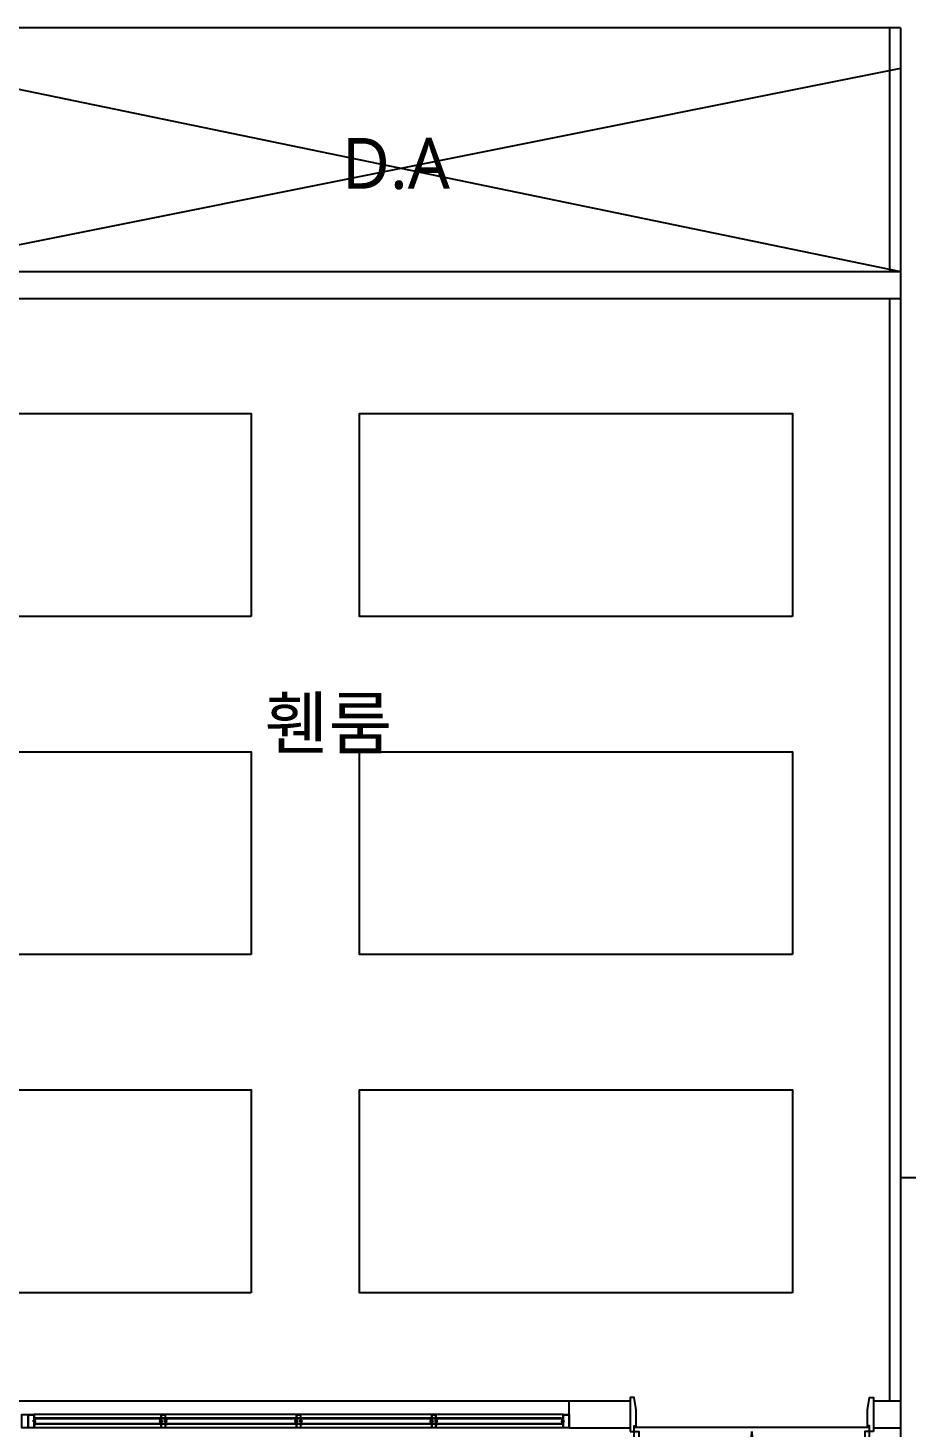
# Model space of a CAD drawing. Header units: millimetres. Extents: x -105683 to 94728, y -31127 to 151123.
# Drawn here: x 22025 to 28522, y 58345 to 68695 of the extents above; entities that cross this region are included whole.
import ezdxf
from ezdxf.enums import TextEntityAlignment as Align

# ---------------------------------------------------------------- set-up
doc = ezdxf.new("R2010")
doc.units = ezdxf.units.MM
doc.layers.add('e-plan', color=9, linetype='Continuous')
doc.styles.add('xr_plan$0$USUN', font='malgun_0.ttf')

# ---------------------------------------------------------------- blocks, each defined once
blk = doc.blocks.new('xr_plan$0$Dor_1800')
at = {"layer": 'e-plan'}
for points in [[(30, 125), (65, 125), (65, 995), (30, 995), (30, 125)], [(1770, 125), (1735, 125), (1735, 995), (1770, 995), (1770, 125)], [(0, 125), (30, 125), (30, 85), (45, 85), (45, -35), (30, -125), (0, -125), (0, 125)], [(1800, 125), (1770, 125), (1770, 85), (1755, 85), (1755, -35), (1770, -125), (1800, -125), (1800, 125)]]:
    blk.add_lwpolyline(points, dxfattribs=at)
for centre, start, end in [((30, 125), 0, 90), ((1770, 125), 90, 180)]:
    blk.add_arc(centre, 870, start, end, dxfattribs=at)
blk = doc.blocks.new('Xref-지하1층')
at = {"layer": 'e-plan', "linetype": 'Continuous'}
for p, q in [((32000, 80600), (24750, 80600)), ((32000, 80600), (32000, 72100)), ((24500, 78800), (32000, 78800)), ((21100, 78600), (32000, 78600)), ((32000, 75400), (32000, 72100)), ((32300, 72100), (32000, 72100)), ((32000, 72100), (32000, 69200)), ((21550, 70450), (25550, 70450)), ((25550, 70450), (29550, 70450)), ((29550, 70450), (30000, 70450)), ((29550, 70250), (29550, 70450)), ((30000, 70450), (30000, 70250)), ((31800, 70450), (32000, 70450)), ((31800, 70450), (31800, 70250)), ((29550, 70250), (30000, 70250)), ((31800, 70250), (32000, 70250))]:
    blk.add_line(p, q, dxfattribs=at)
at = {"layer": 'e-plan'}
for p, q in [((31920, 78800), (31920, 80600)), ((32000, 80300), (24500, 78800)), ((24750, 80300), (32000, 78800)), ((31920, 70450), (31920, 78600)), ((25608, 70300), (25584, 70300)), ((25608, 70300), (25584, 70300)), ((25590, 70302), (25589, 70302)), ((25589, 70302), (25589, 70301)), ((25590, 70302), (25589, 70302)), ((25589, 70302), (25589, 70301)), ((25589, 70301), (25589, 70301)), ((25589, 70301), (25589, 70301)), ((25589, 70300), (25589, 70299)), ((25589, 70300), (25589, 70299)), ((25589, 70299), (25589, 70299)), ((25589, 70299), (25589, 70299)), ((25590, 70298), (25589, 70298)), ((25590, 70298), (25589, 70298)), ((25590, 70302), (25591, 70302)), ((25590, 70302), (25590, 70301)), ((25590, 70302), (25591, 70302)), ((25590, 70302), (25590, 70301)), ((25590, 70301), (25591, 70301)), ((25590, 70301), (25591, 70301)), ((25590, 70299), (25591, 70299)), ((25590, 70299), (25590, 70298)), ((25590, 70299), (25591, 70299)), ((25590, 70299), (25590, 70298)), ((25590, 70298), (25591, 70298)), ((25590, 70298), (25591, 70298)), ((25592, 70302), (25595, 70302)), ((25592, 70302), (25595, 70302)), ((25592, 70301), (25595, 70301)), ((25592, 70301), (25595, 70301)), ((25592, 70299), (25595, 70299)), ((25592, 70299), (25595, 70299)), ((25592, 70298), (25595, 70298)), ((25592, 70298), (25595, 70298)), ((29505, 70350), (25595, 70350)), ((29490, 70322), (25595, 70322)), ((25610, 70322), (25595, 70322)), ((25595, 70322), (25595, 70320)), ((25610, 70322), (25595, 70322)), ((25595, 70322), (25595, 70320)), ((25597, 70320), (25595, 70320)), ((25597, 70320), (25595, 70320)), ((29490, 70318), (25595, 70318)), ((29490, 70282), (25595, 70282)), ((25595, 70280), (25595, 70278)), ((25597, 70280), (25595, 70280)), ((25595, 70280), (25595, 70278)), ((25597, 70280), (25595, 70280)), ((29490, 70278), (25595, 70278)), ((25595, 70278), (25610, 70278)), ((25595, 70278), (25610, 70278)), ((25600, 70321), (25597, 70321)), ((25597, 70321), (25597, 70320)), ((25600, 70321), (25597, 70321)), ((25597, 70321), (25597, 70320)), ((25597, 70302), (25599, 70302)), ((25597, 70302), (25599, 70302)), ((25597, 70301), (25599, 70301)), ((25597, 70301), (25599, 70301)), ((25597, 70299), (25599, 70299)), ((25597, 70299), (25599, 70299)), ((25597, 70298), (25599, 70298)), ((25597, 70298), (25599, 70298)), ((25597, 70280), (25597, 70279)), ((25597, 70280), (25597, 70279)), ((25597, 70279), (25600, 70279)), ((25597, 70279), (25600, 70279)), ((25600, 70279), (25600, 70321)), ((25600, 70279), (25600, 70321)), ((25601, 70302), (25602, 70302)), ((25601, 70302), (25602, 70302)), ((25601, 70301), (25602, 70301)), ((25601, 70301), (25602, 70301)), ((25601, 70299), (25602, 70299)), ((25601, 70299), (25602, 70299)), ((25601, 70298), (25602, 70298)), ((25601, 70298), (25602, 70298)), ((25608, 70321), (25602, 70321)), ((25602, 70279), (25602, 70321)), ((25608, 70321), (25602, 70321)), ((25602, 70279), (25602, 70321)), ((25602, 70296), (25602, 70304)), ((25602, 70304), (25603, 70304)), ((25602, 70296), (25602, 70304)), ((25602, 70304), (25603, 70304)), ((25603, 70296), (25602, 70296)), ((25603, 70296), (25602, 70296)), ((25602, 70279), (25608, 70279)), ((25602, 70279), (25608, 70279)), ((25604, 70304), (25603, 70304)), ((25604, 70304), (25603, 70304)), ((25603, 70300), (25604, 70301)), ((25603, 70300), (25604, 70301)), ((25603, 70300), (25603, 70300)), ((25603, 70300), (25604, 70299)), ((25603, 70300), (25603, 70300)), ((25603, 70300), (25604, 70299)), ((25603, 70296), (25604, 70296)), ((25603, 70296), (25604, 70296)), ((25605, 70303), (25604, 70304)), ((25605, 70303), (25604, 70304)), ((25604, 70301), (25605, 70302)), ((25604, 70301), (25605, 70302)), ((25604, 70299), (25605, 70299)), ((25604, 70299), (25605, 70299)), ((25604, 70296), (25605, 70297)), ((25604, 70296), (25605, 70297)), ((25605, 70301), (25605, 70303)), ((25605, 70303), (25605, 70303)), ((25605, 70302), (25605, 70303)), ((25605, 70301), (25605, 70303)), ((25605, 70303), (25605, 70303)), ((25605, 70302), (25605, 70303)), ((25605, 70299), (25605, 70301)), ((25605, 70299), (25605, 70301)), ((25605, 70298), (25605, 70299)), ((25605, 70299), (25605, 70298)), ((25605, 70298), (25605, 70299)), ((25605, 70299), (25605, 70298)), ((25605, 70297), (25605, 70298)), ((25605, 70297), (25605, 70298)), ((25608, 70318), (25608, 70321)), ((25608, 70318), (25608, 70321)), ((25608, 70318), (25610, 70318)), ((25608, 70318), (25610, 70318)), ((25608, 70279), (25608, 70282)), ((25608, 70282), (25610, 70282)), ((25608, 70279), (25608, 70282)), ((25608, 70282), (25610, 70282)), ((25610, 70318), (25610, 70322)), ((25610, 70318), (25610, 70322)), ((25610, 70278), (25610, 70282)), ((25610, 70278), (25610, 70282)), ((26520, 70322), (26535, 70322)), ((26520, 70318), (26520, 70322)), ((26520, 70318), (26520, 70322)), ((26520, 70322), (26535, 70322)), ((26522, 70318), (26520, 70318)), ((26522, 70318), (26520, 70318)), ((26520, 70278), (26520, 70282)), ((26522, 70282), (26520, 70282)), ((26520, 70278), (26520, 70282)), ((26522, 70282), (26520, 70282)), ((26535, 70278), (26520, 70278)), ((26535, 70278), (26520, 70278)), ((26522, 70321), (26528, 70321)), ((26522, 70318), (26522, 70321)), ((26522, 70321), (26528, 70321)), ((26522, 70318), (26522, 70321)), ((26522, 70300), (26546, 70300)), ((26522, 70300), (26546, 70300)), ((26522, 70279), (26522, 70282)), ((26522, 70279), (26522, 70282)), ((26528, 70279), (26522, 70279)), ((26528, 70279), (26522, 70279)), ((26525, 70303), (26526, 70304)), ((26525, 70303), (26526, 70304)), ((26525, 70301), (26525, 70303)), ((26525, 70303), (26525, 70303)), ((26525, 70302), (26525, 70303)), ((26525, 70301), (26525, 70303)), ((26525, 70303), (26525, 70303)), ((26525, 70302), (26525, 70303)), ((26526, 70301), (26525, 70302)), ((26526, 70301), (26525, 70302)), ((26525, 70299), (26525, 70301)), ((26525, 70299), (26525, 70301)), ((26525, 70298), (26525, 70299)), ((26526, 70299), (26525, 70299)), ((26525, 70299), (26525, 70298)), ((26525, 70298), (26525, 70299)), ((26525, 70299), (26525, 70298)), ((26526, 70299), (26525, 70299)), ((26525, 70297), (26525, 70298)), ((26525, 70297), (26525, 70298)), ((26526, 70296), (26525, 70297)), ((26526, 70296), (26525, 70297)), ((26526, 70304), (26527, 70304)), ((26526, 70304), (26527, 70304)), ((26527, 70300), (26526, 70301)), ((26527, 70300), (26526, 70301)), ((26527, 70300), (26526, 70299)), ((26527, 70300), (26526, 70299)), ((26527, 70296), (26526, 70296)), ((26527, 70296), (26526, 70296)), ((26528, 70304), (26527, 70304)), ((26528, 70304), (26527, 70304)), ((26527, 70300), (26527, 70300)), ((26527, 70300), (26527, 70300)), ((26527, 70296), (26528, 70296)), ((26527, 70296), (26528, 70296)), ((26528, 70279), (26528, 70321)), ((26528, 70279), (26528, 70321)), ((26528, 70296), (26528, 70304)), ((26528, 70296), (26528, 70304)), ((26529, 70302), (26528, 70302)), ((26529, 70302), (26528, 70302)), ((26529, 70301), (26528, 70301)), ((26529, 70301), (26528, 70301)), ((26529, 70299), (26528, 70299)), ((26529, 70299), (26528, 70299)), ((26529, 70298), (26528, 70298)), ((26529, 70298), (26528, 70298)), ((26530, 70321), (26533, 70321)), ((26530, 70279), (26530, 70321)), ((26530, 70321), (26533, 70321)), ((26530, 70279), (26530, 70321)), ((26533, 70279), (26530, 70279)), ((26533, 70279), (26530, 70279)), ((26533, 70302), (26531, 70302)), ((26533, 70302), (26531, 70302)), ((26533, 70301), (26531, 70301)), ((26533, 70301), (26531, 70301)), ((26533, 70299), (26531, 70299)), ((26533, 70299), (26531, 70299)), ((26533, 70298), (26531, 70298)), ((26533, 70298), (26531, 70298)), ((26533, 70321), (26533, 70320)), ((26533, 70321), (26533, 70320)), ((26533, 70320), (26535, 70320)), ((26533, 70320), (26535, 70320)), ((26533, 70280), (26533, 70279)), ((26533, 70280), (26535, 70280)), ((26533, 70280), (26533, 70279)), ((26533, 70280), (26535, 70280)), ((26535, 70322), (26535, 70320)), ((26535, 70322), (26535, 70320)), ((26538, 70302), (26535, 70302)), ((26538, 70302), (26535, 70302)), ((26538, 70301), (26535, 70301)), ((26538, 70301), (26535, 70301)), ((26538, 70299), (26535, 70299)), ((26538, 70299), (26535, 70299)), ((26538, 70298), (26535, 70298)), ((26538, 70298), (26535, 70298)), ((26535, 70280), (26535, 70278)), ((26535, 70280), (26535, 70278)), ((26540, 70302), (26539, 70302)), ((26540, 70302), (26539, 70302)), ((26540, 70301), (26539, 70301)), ((26540, 70301), (26539, 70301)), ((26540, 70299), (26539, 70299)), ((26540, 70299), (26539, 70299)), ((26540, 70298), (26539, 70298)), ((26540, 70298), (26539, 70298)), ((26540, 70302), (26540, 70301)), ((26540, 70302), (26541, 70302)), ((26540, 70302), (26540, 70301)), ((26540, 70302), (26541, 70302)), ((26540, 70299), (26540, 70298)), ((26540, 70299), (26540, 70298)), ((26540, 70298), (26541, 70298)), ((26540, 70298), (26541, 70298)), ((26541, 70302), (26541, 70301)), ((26541, 70302), (26541, 70301)), ((26541, 70301), (26541, 70301)), ((26541, 70301), (26541, 70301)), ((26541, 70300), (26541, 70299)), ((26541, 70300), (26541, 70299)), ((26541, 70299), (26541, 70299)), ((26541, 70299), (26541, 70299)), ((26578, 70300), (26554, 70300)), ((26578, 70300), (26554, 70300)), ((26560, 70302), (26559, 70302)), ((26559, 70302), (26559, 70301)), ((26560, 70302), (26559, 70302)), ((26559, 70302), (26559, 70301)), ((26559, 70301), (26559, 70301)), ((26559, 70301), (26559, 70301)), ((26559, 70300), (26559, 70299)), ((26559, 70300), (26559, 70299)), ((26559, 70299), (26559, 70299)), ((26559, 70299), (26559, 70299)), ((26560, 70298), (26559, 70298)), ((26560, 70298), (26559, 70298)), ((26560, 70302), (26561, 70302)), ((26560, 70302), (26560, 70301)), ((26560, 70302), (26561, 70302)), ((26560, 70302), (26560, 70301)), ((26560, 70301), (26561, 70301)), ((26560, 70301), (26561, 70301)), ((26560, 70299), (26561, 70299)), ((26560, 70299), (26560, 70298)), ((26560, 70299), (26561, 70299)), ((26560, 70299), (26560, 70298)), ((26560, 70298), (26561, 70298)), ((26560, 70298), (26561, 70298)), ((26562, 70302), (26565, 70302)), ((26562, 70302), (26565, 70302)), ((26562, 70301), (26565, 70301)), ((26562, 70301), (26565, 70301)), ((26562, 70299), (26565, 70299)), ((26562, 70299), (26565, 70299)), ((26562, 70298), (26565, 70298)), ((26562, 70298), (26565, 70298)), ((26580, 70322), (26565, 70322)), ((26565, 70322), (26565, 70320)), ((26580, 70322), (26565, 70322)), ((26565, 70322), (26565, 70320)), ((26567, 70320), (26565, 70320)), ((26567, 70320), (26565, 70320)), ((26565, 70280), (26565, 70278)), ((26567, 70280), (26565, 70280)), ((26565, 70280), (26565, 70278)), ((26567, 70280), (26565, 70280)), ((26565, 70278), (26580, 70278)), ((26565, 70278), (26580, 70278)), ((26570, 70321), (26567, 70321)), ((26567, 70321), (26567, 70320)), ((26570, 70321), (26567, 70321)), ((26567, 70321), (26567, 70320)), ((26567, 70302), (26569, 70302)), ((26567, 70302), (26569, 70302)), ((26567, 70301), (26569, 70301)), ((26567, 70301), (26569, 70301)), ((26567, 70299), (26569, 70299)), ((26567, 70299), (26569, 70299)), ((26567, 70298), (26569, 70298)), ((26567, 70298), (26569, 70298)), ((26567, 70280), (26567, 70279)), ((26567, 70280), (26567, 70279)), ((26567, 70279), (26570, 70279)), ((26567, 70279), (26570, 70279)), ((26570, 70279), (26570, 70321)), ((26570, 70279), (26570, 70321)), ((26571, 70302), (26572, 70302)), ((26571, 70302), (26572, 70302)), ((26571, 70301), (26572, 70301)), ((26571, 70301), (26572, 70301)), ((26571, 70299), (26572, 70299)), ((26571, 70299), (26572, 70299)), ((26571, 70298), (26572, 70298)), ((26571, 70298), (26572, 70298)), ((26578, 70321), (26572, 70321)), ((26572, 70279), (26572, 70321)), ((26578, 70321), (26572, 70321)), ((26572, 70279), (26572, 70321)), ((26572, 70296), (26572, 70304)), ((26572, 70304), (26573, 70304)), ((26572, 70296), (26572, 70304)), ((26572, 70304), (26573, 70304)), ((26573, 70296), (26572, 70296)), ((26573, 70296), (26572, 70296)), ((26572, 70279), (26578, 70279)), ((26572, 70279), (26578, 70279)), ((26574, 70304), (26573, 70304)), ((26574, 70304), (26573, 70304)), ((26573, 70300), (26574, 70301)), ((26573, 70300), (26574, 70301)), ((26573, 70300), (26573, 70300)), ((26573, 70300), (26574, 70299)), ((26573, 70300), (26573, 70300)), ((26573, 70300), (26574, 70299)), ((26573, 70296), (26574, 70296)), ((26573, 70296), (26574, 70296)), ((26575, 70303), (26574, 70304)), ((26575, 70303), (26574, 70304)), ((26574, 70301), (26575, 70302)), ((26574, 70301), (26575, 70302)), ((26574, 70299), (26575, 70299)), ((26574, 70299), (26575, 70299)), ((26574, 70296), (26575, 70297)), ((26574, 70296), (26575, 70297)), ((26575, 70301), (26575, 70303)), ((26575, 70303), (26575, 70303)), ((26575, 70302), (26575, 70303)), ((26575, 70301), (26575, 70303)), ((26575, 70303), (26575, 70303)), ((26575, 70302), (26575, 70303)), ((26575, 70299), (26575, 70301)), ((26575, 70299), (26575, 70301)), ((26575, 70298), (26575, 70299)), ((26575, 70299), (26575, 70298)), ((26575, 70298), (26575, 70299)), ((26575, 70299), (26575, 70298)), ((26575, 70297), (26575, 70298)), ((26575, 70297), (26575, 70298)), ((26578, 70318), (26578, 70321)), ((26578, 70318), (26578, 70321)), ((26578, 70318), (26580, 70318)), ((26578, 70318), (26580, 70318)), ((26578, 70279), (26578, 70282)), ((26578, 70282), (26580, 70282)), ((26578, 70279), (26578, 70282)), ((26578, 70282), (26580, 70282)), ((26580, 70318), (26580, 70322)), ((26580, 70318), (26580, 70322)), ((26580, 70278), (26580, 70282)), ((26580, 70278), (26580, 70282)), ((27520, 70322), (27535, 70322)), ((27520, 70318), (27520, 70322)), ((27520, 70318), (27520, 70322)), ((27520, 70322), (27535, 70322)), ((27522, 70318), (27520, 70318)), ((27522, 70318), (27520, 70318)), ((27520, 70278), (27520, 70282)), ((27522, 70282), (27520, 70282)), ((27520, 70278), (27520, 70282)), ((27522, 70282), (27520, 70282)), ((27535, 70278), (27520, 70278)), ((27535, 70278), (27520, 70278)), ((27522, 70321), (27528, 70321)), ((27522, 70318), (27522, 70321)), ((27522, 70321), (27528, 70321)), ((27522, 70318), (27522, 70321)), ((27522, 70300), (27546, 70300)), ((27522, 70300), (27546, 70300)), ((27522, 70279), (27522, 70282)), ((27522, 70279), (27522, 70282)), ((27528, 70279), (27522, 70279)), ((27528, 70279), (27522, 70279)), ((27525, 70303), (27526, 70304)), ((27525, 70303), (27526, 70304)), ((27525, 70301), (27525, 70303)), ((27525, 70303), (27525, 70303)), ((27525, 70302), (27525, 70303)), ((27525, 70301), (27525, 70303)), ((27525, 70303), (27525, 70303)), ((27525, 70302), (27525, 70303)), ((27526, 70301), (27525, 70302)), ((27526, 70301), (27525, 70302)), ((27525, 70299), (27525, 70301)), ((27525, 70299), (27525, 70301)), ((27525, 70298), (27525, 70299)), ((27526, 70299), (27525, 70299)), ((27525, 70299), (27525, 70298)), ((27525, 70298), (27525, 70299)), ((27525, 70299), (27525, 70298)), ((27526, 70299), (27525, 70299)), ((27525, 70297), (27525, 70298)), ((27525, 70297), (27525, 70298)), ((27526, 70296), (27525, 70297)), ((27526, 70296), (27525, 70297)), ((27526, 70304), (27527, 70304)), ((27526, 70304), (27527, 70304)), ((27527, 70300), (27526, 70301)), ((27527, 70300), (27526, 70301)), ((27527, 70300), (27526, 70299)), ((27527, 70300), (27526, 70299)), ((27527, 70296), (27526, 70296)), ((27527, 70296), (27526, 70296)), ((27528, 70304), (27527, 70304)), ((27528, 70304), (27527, 70304)), ((27527, 70300), (27527, 70300)), ((27527, 70300), (27527, 70300)), ((27527, 70296), (27528, 70296)), ((27527, 70296), (27528, 70296)), ((27528, 70279), (27528, 70321)), ((27528, 70279), (27528, 70321)), ((27528, 70296), (27528, 70304)), ((27528, 70296), (27528, 70304)), ((27529, 70302), (27528, 70302)), ((27529, 70302), (27528, 70302)), ((27529, 70301), (27528, 70301)), ((27529, 70301), (27528, 70301)), ((27529, 70299), (27528, 70299)), ((27529, 70299), (27528, 70299)), ((27529, 70298), (27528, 70298)), ((27529, 70298), (27528, 70298)), ((27530, 70321), (27533, 70321)), ((27530, 70279), (27530, 70321)), ((27530, 70321), (27533, 70321)), ((27530, 70279), (27530, 70321)), ((27533, 70279), (27530, 70279)), ((27533, 70279), (27530, 70279)), ((27533, 70302), (27531, 70302)), ((27533, 70302), (27531, 70302)), ((27533, 70301), (27531, 70301)), ((27533, 70301), (27531, 70301)), ((27533, 70299), (27531, 70299)), ((27533, 70299), (27531, 70299)), ((27533, 70298), (27531, 70298)), ((27533, 70298), (27531, 70298)), ((27533, 70321), (27533, 70320)), ((27533, 70321), (27533, 70320)), ((27533, 70320), (27535, 70320)), ((27533, 70320), (27535, 70320)), ((27533, 70280), (27533, 70279)), ((27533, 70280), (27535, 70280)), ((27533, 70280), (27533, 70279)), ((27533, 70280), (27535, 70280)), ((27535, 70322), (27535, 70320)), ((27535, 70322), (27535, 70320)), ((27538, 70302), (27535, 70302)), ((27538, 70302), (27535, 70302)), ((27538, 70301), (27535, 70301)), ((27538, 70301), (27535, 70301)), ((27538, 70299), (27535, 70299)), ((27538, 70299), (27535, 70299)), ((27538, 70298), (27535, 70298)), ((27538, 70298), (27535, 70298)), ((27535, 70280), (27535, 70278)), ((27535, 70280), (27535, 70278)), ((27540, 70302), (27539, 70302)), ((27540, 70302), (27539, 70302)), ((27540, 70301), (27539, 70301)), ((27540, 70301), (27539, 70301)), ((27540, 70299), (27539, 70299)), ((27540, 70299), (27539, 70299)), ((27540, 70298), (27539, 70298)), ((27540, 70298), (27539, 70298)), ((27540, 70302), (27540, 70301)), ((27540, 70302), (27541, 70302)), ((27540, 70302), (27540, 70301)), ((27540, 70302), (27541, 70302)), ((27540, 70299), (27540, 70298)), ((27540, 70299), (27540, 70298)), ((27540, 70298), (27541, 70298)), ((27540, 70298), (27541, 70298)), ((27541, 70302), (27541, 70301)), ((27541, 70302), (27541, 70301)), ((27541, 70301), (27541, 70301)), ((27541, 70301), (27541, 70301)), ((27541, 70300), (27541, 70299)), ((27541, 70300), (27541, 70299)), ((27541, 70299), (27541, 70299)), ((27541, 70299), (27541, 70299)), ((27578, 70300), (27554, 70300)), ((27578, 70300), (27554, 70300)), ((27560, 70302), (27559, 70302)), ((27559, 70302), (27559, 70301)), ((27560, 70302), (27559, 70302)), ((27559, 70302), (27559, 70301)), ((27559, 70301), (27559, 70301)), ((27559, 70301), (27559, 70301)), ((27559, 70300), (27559, 70299)), ((27559, 70300), (27559, 70299)), ((27559, 70299), (27559, 70299)), ((27559, 70299), (27559, 70299)), ((27560, 70298), (27559, 70298)), ((27560, 70298), (27559, 70298)), ((27560, 70302), (27561, 70302)), ((27560, 70302), (27560, 70301)), ((27560, 70302), (27561, 70302)), ((27560, 70302), (27560, 70301)), ((27560, 70301), (27561, 70301)), ((27560, 70301), (27561, 70301)), ((27560, 70299), (27561, 70299)), ((27560, 70299), (27560, 70298)), ((27560, 70299), (27561, 70299)), ((27560, 70299), (27560, 70298)), ((27560, 70298), (27561, 70298)), ((27560, 70298), (27561, 70298)), ((27562, 70302), (27565, 70302)), ((27562, 70302), (27565, 70302)), ((27562, 70301), (27565, 70301)), ((27562, 70301), (27565, 70301)), ((27562, 70299), (27565, 70299)), ((27562, 70299), (27565, 70299)), ((27562, 70298), (27565, 70298)), ((27562, 70298), (27565, 70298)), ((27580, 70322), (27565, 70322)), ((27565, 70322), (27565, 70320)), ((27580, 70322), (27565, 70322)), ((27565, 70322), (27565, 70320)), ((27567, 70320), (27565, 70320)), ((27567, 70320), (27565, 70320)), ((27565, 70280), (27565, 70278)), ((27567, 70280), (27565, 70280)), ((27565, 70280), (27565, 70278)), ((27567, 70280), (27565, 70280)), ((27565, 70278), (27580, 70278)), ((27565, 70278), (27580, 70278)), ((27570, 70321), (27567, 70321)), ((27567, 70321), (27567, 70320)), ((27570, 70321), (27567, 70321)), ((27567, 70321), (27567, 70320)), ((27567, 70302), (27569, 70302)), ((27567, 70302), (27569, 70302)), ((27567, 70301), (27569, 70301)), ((27567, 70301), (27569, 70301)), ((27567, 70299), (27569, 70299)), ((27567, 70299), (27569, 70299)), ((27567, 70298), (27569, 70298)), ((27567, 70298), (27569, 70298)), ((27567, 70280), (27567, 70279)), ((27567, 70280), (27567, 70279)), ((27567, 70279), (27570, 70279)), ((27567, 70279), (27570, 70279)), ((27570, 70279), (27570, 70321)), ((27570, 70279), (27570, 70321)), ((27571, 70302), (27572, 70302)), ((27571, 70302), (27572, 70302)), ((27571, 70301), (27572, 70301)), ((27571, 70301), (27572, 70301)), ((27571, 70299), (27572, 70299)), ((27571, 70299), (27572, 70299)), ((27571, 70298), (27572, 70298)), ((27571, 70298), (27572, 70298)), ((27578, 70321), (27572, 70321)), ((27572, 70279), (27572, 70321)), ((27578, 70321), (27572, 70321)), ((27572, 70279), (27572, 70321)), ((27572, 70296), (27572, 70304)), ((27572, 70304), (27573, 70304)), ((27572, 70296), (27572, 70304)), ((27572, 70304), (27573, 70304)), ((27573, 70296), (27572, 70296)), ((27573, 70296), (27572, 70296)), ((27572, 70279), (27578, 70279)), ((27572, 70279), (27578, 70279)), ((27574, 70304), (27573, 70304)), ((27574, 70304), (27573, 70304)), ((27573, 70300), (27574, 70301)), ((27573, 70300), (27574, 70301)), ((27573, 70300), (27573, 70300)), ((27573, 70300), (27574, 70299)), ((27573, 70300), (27573, 70300)), ((27573, 70300), (27574, 70299)), ((27573, 70296), (27574, 70296)), ((27573, 70296), (27574, 70296)), ((27575, 70303), (27574, 70304)), ((27575, 70303), (27574, 70304)), ((27574, 70301), (27575, 70302)), ((27574, 70301), (27575, 70302)), ((27574, 70299), (27575, 70299)), ((27574, 70299), (27575, 70299)), ((27574, 70296), (27575, 70297)), ((27574, 70296), (27575, 70297)), ((27575, 70301), (27575, 70303)), ((27575, 70303), (27575, 70303)), ((27575, 70302), (27575, 70303)), ((27575, 70301), (27575, 70303)), ((27575, 70303), (27575, 70303)), ((27575, 70302), (27575, 70303)), ((27575, 70299), (27575, 70301)), ((27575, 70299), (27575, 70301)), ((27575, 70298), (27575, 70299)), ((27575, 70299), (27575, 70298)), ((27575, 70298), (27575, 70299)), ((27575, 70299), (27575, 70298)), ((27575, 70297), (27575, 70298)), ((27575, 70297), (27575, 70298)), ((27578, 70318), (27578, 70321)), ((27578, 70318), (27578, 70321)), ((27578, 70318), (27580, 70318)), ((27578, 70318), (27580, 70318)), ((27578, 70279), (27578, 70282)), ((27578, 70282), (27580, 70282)), ((27578, 70279), (27578, 70282)), ((27578, 70282), (27580, 70282)), ((27580, 70318), (27580, 70322)), ((27580, 70318), (27580, 70322)), ((27580, 70278), (27580, 70282)), ((27580, 70278), (27580, 70282)), ((28520, 70322), (28535, 70322)), ((28520, 70318), (28520, 70322)), ((28520, 70318), (28520, 70322)), ((28520, 70322), (28535, 70322)), ((28522, 70318), (28520, 70318)), ((28522, 70318), (28520, 70318)), ((28520, 70278), (28520, 70282)), ((28522, 70282), (28520, 70282)), ((28520, 70278), (28520, 70282)), ((28522, 70282), (28520, 70282)), ((28535, 70278), (28520, 70278)), ((28535, 70278), (28520, 70278)), ((28522, 70321), (28528, 70321)), ((28522, 70318), (28522, 70321)), ((28522, 70321), (28528, 70321)), ((28522, 70318), (28522, 70321)), ((28522, 70300), (28546, 70300)), ((28522, 70300), (28546, 70300)), ((28522, 70279), (28522, 70282)), ((28522, 70279), (28522, 70282)), ((28528, 70279), (28522, 70279)), ((28528, 70279), (28522, 70279)), ((28525, 70303), (28526, 70304)), ((28525, 70303), (28526, 70304)), ((28525, 70301), (28525, 70303)), ((28525, 70303), (28525, 70303)), ((28525, 70302), (28525, 70303)), ((28525, 70301), (28525, 70303)), ((28525, 70303), (28525, 70303)), ((28525, 70302), (28525, 70303)), ((28526, 70301), (28525, 70302)), ((28526, 70301), (28525, 70302)), ((28525, 70299), (28525, 70301)), ((28525, 70299), (28525, 70301)), ((28525, 70298), (28525, 70299)), ((28526, 70299), (28525, 70299)), ((28525, 70299), (28525, 70298)), ((28525, 70298), (28525, 70299)), ((28525, 70299), (28525, 70298)), ((28526, 70299), (28525, 70299)), ((28525, 70297), (28525, 70298)), ((28525, 70297), (28525, 70298)), ((28526, 70296), (28525, 70297)), ((28526, 70296), (28525, 70297)), ((28526, 70304), (28527, 70304)), ((28526, 70304), (28527, 70304)), ((28527, 70300), (28526, 70301)), ((28527, 70300), (28526, 70301)), ((28527, 70300), (28526, 70299)), ((28527, 70300), (28526, 70299)), ((28527, 70296), (28526, 70296)), ((28527, 70296), (28526, 70296)), ((28528, 70304), (28527, 70304)), ((28528, 70304), (28527, 70304)), ((28527, 70300), (28527, 70300)), ((28527, 70300), (28527, 70300)), ((28527, 70296), (28528, 70296)), ((28527, 70296), (28528, 70296)), ((28528, 70279), (28528, 70321)), ((28528, 70279), (28528, 70321)), ((28528, 70296), (28528, 70304)), ((28528, 70296), (28528, 70304)), ((28529, 70302), (28528, 70302)), ((28529, 70302), (28528, 70302)), ((28529, 70301), (28528, 70301)), ((28529, 70301), (28528, 70301)), ((28529, 70299), (28528, 70299)), ((28529, 70299), (28528, 70299)), ((28529, 70298), (28528, 70298)), ((28529, 70298), (28528, 70298)), ((28530, 70321), (28533, 70321)), ((28530, 70279), (28530, 70321)), ((28530, 70321), (28533, 70321)), ((28530, 70279), (28530, 70321)), ((28533, 70279), (28530, 70279)), ((28533, 70279), (28530, 70279)), ((28533, 70302), (28531, 70302)), ((28533, 70302), (28531, 70302)), ((28533, 70301), (28531, 70301)), ((28533, 70301), (28531, 70301)), ((28533, 70299), (28531, 70299)), ((28533, 70299), (28531, 70299)), ((28533, 70298), (28531, 70298)), ((28533, 70298), (28531, 70298)), ((28533, 70321), (28533, 70320)), ((28533, 70321), (28533, 70320)), ((28533, 70320), (28535, 70320)), ((28533, 70320), (28535, 70320)), ((28533, 70280), (28533, 70279)), ((28533, 70280), (28535, 70280)), ((28533, 70280), (28533, 70279)), ((28533, 70280), (28535, 70280)), ((28535, 70322), (28535, 70320)), ((28535, 70322), (28535, 70320)), ((28538, 70302), (28535, 70302)), ((28538, 70302), (28535, 70302)), ((28538, 70301), (28535, 70301)), ((28538, 70301), (28535, 70301)), ((28538, 70299), (28535, 70299)), ((28538, 70299), (28535, 70299)), ((28538, 70298), (28535, 70298)), ((28538, 70298), (28535, 70298)), ((28535, 70280), (28535, 70278)), ((28535, 70280), (28535, 70278)), ((28540, 70302), (28539, 70302)), ((28540, 70302), (28539, 70302)), ((28540, 70301), (28539, 70301)), ((28540, 70301), (28539, 70301)), ((28540, 70299), (28539, 70299)), ((28540, 70299), (28539, 70299)), ((28540, 70298), (28539, 70298)), ((28540, 70298), (28539, 70298)), ((28540, 70302), (28540, 70301)), ((28540, 70302), (28541, 70302)), ((28540, 70302), (28540, 70301)), ((28540, 70302), (28541, 70302)), ((28540, 70299), (28540, 70298)), ((28540, 70299), (28540, 70298)), ((28540, 70298), (28541, 70298)), ((28540, 70298), (28541, 70298)), ((28541, 70302), (28541, 70301)), ((28541, 70302), (28541, 70301)), ((28541, 70301), (28541, 70301)), ((28541, 70301), (28541, 70301)), ((28541, 70300), (28541, 70299)), ((28541, 70300), (28541, 70299)), ((28541, 70299), (28541, 70299)), ((28541, 70299), (28541, 70299)), ((28578, 70300), (28554, 70300)), ((28578, 70300), (28554, 70300)), ((28560, 70302), (28559, 70302)), ((28559, 70302), (28559, 70301)), ((28560, 70302), (28559, 70302)), ((28559, 70302), (28559, 70301)), ((28559, 70301), (28559, 70301)), ((28559, 70301), (28559, 70301)), ((28559, 70300), (28559, 70299)), ((28559, 70300), (28559, 70299)), ((28559, 70299), (28559, 70299)), ((28559, 70299), (28559, 70299)), ((28560, 70298), (28559, 70298)), ((28560, 70298), (28559, 70298)), ((28560, 70302), (28561, 70302)), ((28560, 70302), (28560, 70301)), ((28560, 70302), (28561, 70302)), ((28560, 70302), (28560, 70301)), ((28560, 70301), (28561, 70301)), ((28560, 70301), (28561, 70301)), ((28560, 70299), (28561, 70299)), ((28560, 70299), (28560, 70298)), ((28560, 70299), (28561, 70299)), ((28560, 70299), (28560, 70298)), ((28560, 70298), (28561, 70298)), ((28560, 70298), (28561, 70298)), ((28562, 70302), (28565, 70302)), ((28562, 70302), (28565, 70302)), ((28562, 70301), (28565, 70301)), ((28562, 70301), (28565, 70301)), ((28562, 70299), (28565, 70299)), ((28562, 70299), (28565, 70299)), ((28562, 70298), (28565, 70298)), ((28562, 70298), (28565, 70298)), ((28580, 70322), (28565, 70322)), ((28565, 70322), (28565, 70320)), ((28580, 70322), (28565, 70322)), ((28565, 70322), (28565, 70320)), ((28567, 70320), (28565, 70320)), ((28567, 70320), (28565, 70320)), ((28565, 70280), (28565, 70278)), ((28567, 70280), (28565, 70280)), ((28565, 70280), (28565, 70278)), ((28567, 70280), (28565, 70280)), ((28565, 70278), (28580, 70278)), ((28565, 70278), (28580, 70278)), ((28570, 70321), (28567, 70321)), ((28567, 70321), (28567, 70320)), ((28570, 70321), (28567, 70321)), ((28567, 70321), (28567, 70320)), ((28567, 70302), (28569, 70302)), ((28567, 70302), (28569, 70302)), ((28567, 70301), (28569, 70301)), ((28567, 70301), (28569, 70301)), ((28567, 70299), (28569, 70299)), ((28567, 70299), (28569, 70299)), ((28567, 70298), (28569, 70298)), ((28567, 70298), (28569, 70298)), ((28567, 70280), (28567, 70279)), ((28567, 70280), (28567, 70279)), ((28567, 70279), (28570, 70279)), ((28567, 70279), (28570, 70279)), ((28570, 70279), (28570, 70321)), ((28570, 70279), (28570, 70321)), ((28571, 70302), (28572, 70302)), ((28571, 70302), (28572, 70302)), ((28571, 70301), (28572, 70301)), ((28571, 70301), (28572, 70301)), ((28571, 70299), (28572, 70299)), ((28571, 70299), (28572, 70299)), ((28571, 70298), (28572, 70298)), ((28571, 70298), (28572, 70298)), ((28578, 70321), (28572, 70321)), ((28572, 70279), (28572, 70321)), ((28578, 70321), (28572, 70321)), ((28572, 70279), (28572, 70321)), ((28572, 70296), (28572, 70304)), ((28572, 70304), (28573, 70304)), ((28572, 70296), (28572, 70304)), ((28572, 70304), (28573, 70304)), ((28573, 70296), (28572, 70296)), ((28573, 70296), (28572, 70296)), ((28572, 70279), (28578, 70279)), ((28572, 70279), (28578, 70279)), ((28574, 70304), (28573, 70304)), ((28574, 70304), (28573, 70304)), ((28573, 70300), (28574, 70301)), ((28573, 70300), (28574, 70301)), ((28573, 70300), (28573, 70300)), ((28573, 70300), (28574, 70299)), ((28573, 70300), (28573, 70300)), ((28573, 70300), (28574, 70299)), ((28573, 70296), (28574, 70296)), ((28573, 70296), (28574, 70296)), ((28575, 70303), (28574, 70304)), ((28575, 70303), (28574, 70304)), ((28574, 70301), (28575, 70302)), ((28574, 70301), (28575, 70302)), ((28574, 70299), (28575, 70299)), ((28574, 70299), (28575, 70299)), ((28574, 70296), (28575, 70297)), ((28574, 70296), (28575, 70297)), ((28575, 70301), (28575, 70303)), ((28575, 70303), (28575, 70303)), ((28575, 70302), (28575, 70303)), ((28575, 70301), (28575, 70303)), ((28575, 70303), (28575, 70303)), ((28575, 70302), (28575, 70303)), ((28575, 70299), (28575, 70301)), ((28575, 70299), (28575, 70301)), ((28575, 70298), (28575, 70299)), ((28575, 70299), (28575, 70298)), ((28575, 70298), (28575, 70299)), ((28575, 70299), (28575, 70298)), ((28575, 70297), (28575, 70298)), ((28575, 70297), (28575, 70298)), ((28578, 70318), (28578, 70321)), ((28578, 70318), (28578, 70321)), ((28578, 70318), (28580, 70318)), ((28578, 70318), (28580, 70318)), ((28578, 70279), (28578, 70282)), ((28578, 70282), (28580, 70282)), ((28578, 70279), (28578, 70282)), ((28578, 70282), (28580, 70282)), ((28580, 70318), (28580, 70322)), ((28580, 70318), (28580, 70322)), ((28580, 70278), (28580, 70282)), ((28580, 70278), (28580, 70282)), ((29490, 70318), (29490, 70322)), ((29490, 70322), (29505, 70322)), ((29490, 70318), (29490, 70322)), ((29490, 70322), (29505, 70322)), ((29492, 70318), (29490, 70318)), ((29492, 70318), (29490, 70318)), ((29490, 70278), (29490, 70282)), ((29492, 70282), (29490, 70282)), ((29490, 70278), (29490, 70282)), ((29492, 70282), (29490, 70282)), ((29505, 70278), (29490, 70278)), ((29505, 70278), (29490, 70278)), ((29492, 70321), (29498, 70321)), ((29492, 70318), (29492, 70321)), ((29492, 70321), (29498, 70321)), ((29492, 70318), (29492, 70321)), ((29492, 70300), (29516, 70300)), ((29492, 70300), (29516, 70300)), ((29492, 70279), (29492, 70282)), ((29492, 70279), (29492, 70282)), ((29498, 70279), (29492, 70279)), ((29498, 70279), (29492, 70279)), ((29495, 70303), (29496, 70304)), ((29495, 70303), (29496, 70304)), ((29495, 70301), (29495, 70303)), ((29495, 70303), (29495, 70303)), ((29495, 70302), (29495, 70303)), ((29495, 70301), (29495, 70303)), ((29495, 70303), (29495, 70303)), ((29495, 70302), (29495, 70303)), ((29496, 70301), (29495, 70302)), ((29496, 70301), (29495, 70302)), ((29495, 70299), (29495, 70301)), ((29495, 70299), (29495, 70301)), ((29495, 70298), (29495, 70299)), ((29496, 70299), (29495, 70299)), ((29495, 70299), (29495, 70298)), ((29495, 70298), (29495, 70299)), ((29496, 70299), (29495, 70299)), ((29495, 70299), (29495, 70298)), ((29495, 70297), (29495, 70298)), ((29495, 70297), (29495, 70298)), ((29496, 70296), (29495, 70297)), ((29496, 70296), (29495, 70297)), ((29496, 70304), (29497, 70304)), ((29496, 70304), (29497, 70304)), ((29497, 70300), (29496, 70301)), ((29497, 70300), (29496, 70301)), ((29497, 70300), (29496, 70299)), ((29497, 70300), (29496, 70299)), ((29497, 70296), (29496, 70296)), ((29497, 70296), (29496, 70296)), ((29498, 70304), (29497, 70304)), ((29498, 70304), (29497, 70304)), ((29497, 70300), (29497, 70300)), ((29497, 70300), (29497, 70300)), ((29497, 70296), (29498, 70296)), ((29497, 70296), (29498, 70296)), ((29498, 70279), (29498, 70321)), ((29498, 70279), (29498, 70321)), ((29498, 70296), (29498, 70304)), ((29498, 70296), (29498, 70304)), ((29499, 70302), (29498, 70302)), ((29499, 70302), (29498, 70302)), ((29499, 70301), (29498, 70301)), ((29499, 70301), (29498, 70301)), ((29499, 70299), (29498, 70299)), ((29499, 70299), (29498, 70299)), ((29499, 70298), (29498, 70298)), ((29499, 70298), (29498, 70298)), ((29500, 70321), (29503, 70321)), ((29500, 70279), (29500, 70321)), ((29500, 70321), (29503, 70321)), ((29500, 70279), (29500, 70321)), ((29503, 70279), (29500, 70279)), ((29503, 70279), (29500, 70279)), ((29503, 70302), (29501, 70302)), ((29503, 70302), (29501, 70302)), ((29503, 70301), (29501, 70301)), ((29503, 70301), (29501, 70301)), ((29503, 70299), (29501, 70299)), ((29503, 70299), (29501, 70299)), ((29503, 70298), (29501, 70298)), ((29503, 70298), (29501, 70298)), ((29503, 70321), (29503, 70320)), ((29503, 70321), (29503, 70320)), ((29503, 70320), (29505, 70320)), ((29503, 70320), (29505, 70320)), ((29503, 70280), (29503, 70279)), ((29503, 70280), (29505, 70280)), ((29503, 70280), (29503, 70279)), ((29503, 70280), (29505, 70280)), ((29505, 70350), (29550, 70350)), ((29505, 70322), (29505, 70320)), ((29505, 70322), (29505, 70320)), ((29508, 70302), (29505, 70302)), ((29508, 70302), (29505, 70302)), ((29508, 70301), (29505, 70301)), ((29508, 70301), (29505, 70301)), ((29508, 70299), (29505, 70299)), ((29508, 70299), (29505, 70299)), ((29508, 70298), (29505, 70298)), ((29508, 70298), (29505, 70298)), ((29505, 70280), (29505, 70278)), ((29505, 70280), (29505, 70278)), ((29507, 70348), (29548, 70348)), ((29510, 70302), (29509, 70302)), ((29510, 70302), (29509, 70302)), ((29510, 70301), (29509, 70301)), ((29510, 70301), (29509, 70301)), ((29510, 70299), (29509, 70299)), ((29510, 70299), (29509, 70299)), ((29510, 70298), (29509, 70298)), ((29510, 70298), (29509, 70298)), ((29510, 70302), (29510, 70301)), ((29510, 70302), (29511, 70302)), ((29510, 70302), (29510, 70301)), ((29510, 70302), (29511, 70302)), ((29510, 70299), (29510, 70298)), ((29510, 70299), (29510, 70298)), ((29510, 70298), (29511, 70298)), ((29510, 70298), (29511, 70298)), ((29511, 70302), (29511, 70301)), ((29511, 70302), (29511, 70301)), ((29511, 70301), (29511, 70301)), ((29511, 70301), (29511, 70301)), ((29511, 70300), (29511, 70299)), ((29511, 70300), (29511, 70299)), ((29511, 70299), (29511, 70299)), ((29511, 70299), (29511, 70299)), ((29505, 70250), (25595, 70250)), ((29548, 70252), (29507, 70252)), ((31770, 70253), (30030, 70253))]:
    blk.add_line(p, q, dxfattribs=at)
for points in [[(27200, 76250), (24000, 76250), (24000, 77750), (27200, 77750)], [(31200, 76250), (28000, 76250), (28000, 77750), (31200, 77750)], [(27200, 73750), (24000, 73750), (24000, 75250), (27200, 75250)], [(31200, 73750), (28000, 73750), (28000, 75250), (31200, 75250)], [(27200, 71250), (24000, 71250), (24000, 72750), (27200, 72750)], [(31200, 71250), (28000, 71250), (28000, 72750), (31200, 72750)], [(25552, 70348), (25593, 70348), (25593, 70252), (25552, 70252)], [(26535, 70350), (26565, 70350), (26565, 70250), (26535, 70250)], [(26537, 70348), (26563, 70348), (26563, 70252), (26537, 70252)], [(27535, 70350), (27565, 70350), (27565, 70250), (27535, 70250)], [(27537, 70348), (27563, 70348), (27563, 70252), (27537, 70252)], [(28535, 70350), (28565, 70350), (28565, 70250), (28535, 70250)], [(28537, 70348), (28563, 70348), (28563, 70252), (28537, 70252)], [(29507, 70348), (29548, 70348), (29548, 70252), (29507, 70252)]]:
    blk.add_lwpolyline(points, close=True, dxfattribs=at)
for points in [[(25550, 70250), (25505, 70250), (25505, 70350), (25550, 70350), (25550, 70250)], [(25595, 70250), (25550, 70250), (25550, 70350), (25595, 70350), (25595, 70250)], [(29550, 70250), (29505, 70250), (29505, 70350), (29550, 70350), (29550, 70250)]]:
    blk.add_lwpolyline(points, dxfattribs=at)
at = {"layer": 'e-plan', "linetype": 'Continuous', "rotation": 180}
blk.add_blockref('xr_plan$0$Dor_1800', (31800, 70350), dxfattribs=at)
at = {"layer": 'e-plan', "style": 'xr_plan$0$USUN'}
blk.add_text('D.A', height=375, dxfattribs=at).set_placement((28269, 79599), align=Align.MIDDLE_CENTER)
at = {"layer": 'e-plan', "ltscale": 3, "style": 'xr_plan$0$USUN'}
blk.add_text('휀룸', height=375, dxfattribs=at).set_placement((27771, 75460), align=Align.MIDDLE_CENTER)

msp = doc.modelspace()

# ---------------------------------------------------------------- block references
at = {"layer": 'e-plan'}
msp.add_blockref('Xref-지하1층', (-3525, -11905), dxfattribs=at)

doc.saveas('drawing.dxf')
